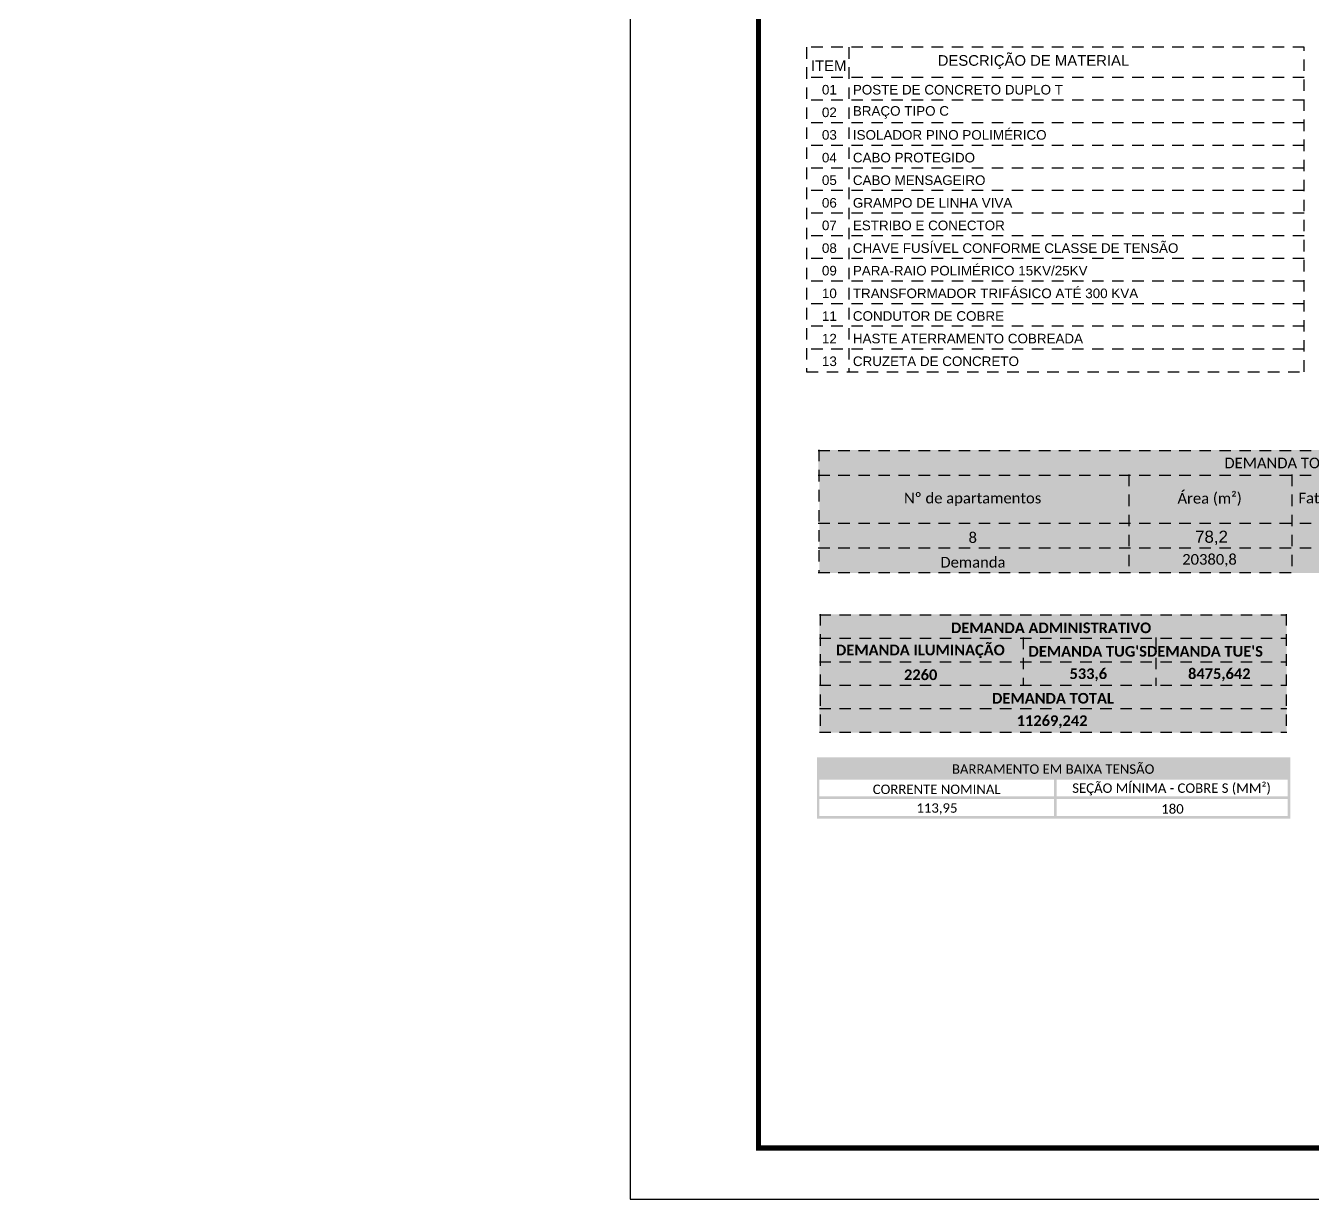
# Model space of a CAD drawing. Header units: metres. Extents: x 3162.2 to 3239.3, y 1435.1 to 1475.8.
# Drawn here: x 3162.21 to 3184.66, y 1438.19 to 1458.67 of the extents above; entities that cross this region are included whole.
import ezdxf

# ---------------------------------------------------------------- set-up
doc = ezdxf.new("R2010")
doc.units = ezdxf.units.M
doc.linetypes.add('CONTORNO_QUADRO_T', pattern=[0.35, 0.2, -0.15])
for name, color, linetype in [('ARQ-FOLHA', 7, 'Continuous'), ('PDF29_Geometry', 7, 'Continuous'), ('PDF30_Geometry', 7, 'Continuous'), ('PDF30_Text', 7, 'Continuous'), ('PDF34_Geometry', 7, 'Continuous'), ('PDF8_Solid Fills', 7, 'Continuous'), ('PDF8_Text', 7, 'Continuous')]:
    doc.layers.add(name, color=color, linetype=linetype)
for name, color, linetype, true_color in [('PDF29_Text', 30, 'Continuous', 0xff7f00), ('PDF30_Solid Fills', 7, 'Continuous', 0xffffff), ('PDF34_Solid Fills', 7, 'Continuous', 0x0b5394), ('PDF34_Text', 7, 'Continuous', 0xffffff), ('PDF4_Solid Fills', 7, 'Continuous', 0x00a5dd)]:
    doc.layers.add(name, color=color, linetype=linetype, true_color=true_color)
doc.styles.add('PDF ArialMT', font='arial.ttf')
doc.styles.add('PDF Calibri', font='calibri.ttf')
doc.styles.add('PDF Calibri Bold', font='calibrib.ttf')
doc.styles.add('PDF TimesNewRomanPSMT', font='arial.ttf')

# ---------------------------------------------------------------- blocks, each defined once
blk = doc.blocks.new('FOLHA A2')
at = {"layer": 'ARQ-FOLHA'}
for p, q in [((0, 0), (0, -420)), ((0, -420), (594, -420))]:
    blk.add_line(p, q, dxfattribs=at)
at = {"layer": 'ARQ-FOLHA', "const_width": 1}
blk.add_lwpolyline([(25, -410), (584, -410), (584, -10), (25, -10), (25, -410)], dxfattribs=at)

msp = doc.modelspace()

# ---------------------------------------------------------------- hatches: boundary and pattern name
at = {"layer": 'PDF4_Solid Fills', "transparency": 33554559}
h = msp.add_hatch(color=256, dxfattribs=at)
h.paths.add_polyline_path([(3162.258, 1450.37), (3162.214, 1450.37), (3162.258, 1450.37)], flags=0)
h.paths.add_polyline_path([(3162.258, 1450.37), (3162.214, 1450.37), (3162.258, 1450.37)], flags=0)
h.paths.add_polyline_path([(3162.258, 1450.37), (3162.214, 1450.37), (3162.258, 1450.37)], flags=0)
at = {"layer": 'PDF8_Solid Fills', "true_color": 0x203764, "transparency": 33554559}
msp.add_hatch(color=159, dxfattribs=at).paths.add_polyline_path([(3176.052, 1445.864), (3176.052, 1445.531), (3184.259, 1445.531), (3184.259, 1445.864)])

# ---------------------------------------------------------------- linework, layer by layer
at = {"layer": 'PDF29_Geometry', "color": 150, "linetype": 'CONTORNO_QUADRO_T', "lineweight": 25, "true_color": 0x007fff}
msp.add_lwpolyline([(3175.839, 1452.628), (3184.52, 1452.628), (3184.52, 1458.29), (3175.839, 1458.29)], close=True, dxfattribs=at)
for points in [[(3176.574, 1458.29), (3176.574, 1452.628)], [(3184.52, 1457.763), (3175.839, 1457.763)], [(3184.52, 1457.367), (3175.839, 1457.367)], [(3184.52, 1456.971), (3175.839, 1456.971)], [(3184.52, 1456.578), (3175.839, 1456.578)], [(3184.52, 1456.182), (3175.839, 1456.182)], [(3184.52, 1455.788), (3175.839, 1455.788)], [(3184.52, 1455.392), (3175.839, 1455.392)], [(3184.52, 1454.999), (3175.839, 1454.999)], [(3184.52, 1454.603), (3175.839, 1454.603)], [(3184.52, 1454.209), (3175.839, 1454.209)], [(3184.52, 1453.813), (3175.839, 1453.813)], [(3184.52, 1453.42), (3175.839, 1453.42)], [(3184.52, 1453.024), (3175.839, 1453.024)]]:
    msp.add_lwpolyline(points, dxfattribs=at)
at = {"layer": 'PDF30_Geometry', "linetype": 'CONTORNO_QUADRO_T', "lineweight": 25}
for points in [[(3176.042, 1451.253), (3194.026, 1451.253)], [(3176.053, 1451.264), (3176.053, 1449.113)], [(3176.042, 1450.823), (3194.026, 1450.823)], [(3181.46, 1450.833), (3181.46, 1449.113)], [(3184.307, 1450.833), (3184.307, 1449.113)], [(3176.042, 1449.983), (3194.026, 1449.983)], [(3176.042, 1449.553), (3194.026, 1449.553)], [(3176.042, 1449.123), (3184.317, 1449.123)]]:
    msp.add_lwpolyline(points, dxfattribs=at)
at = {"layer": 'PDF30_Solid Fills', "color": 154, "linetype": 'CONTORNO_QUADRO_T', "lineweight": 25, "true_color": 0x0b5394, "transparency": 33554559}
msp.add_solid([(3176.042, 1451.264), (3194.026, 1451.264), (3176.042, 1450.813), (3194.026, 1450.813)], dxfattribs=at)
at = {"layer": 'PDF30_Solid Fills', "linetype": 'CONTORNO_QUADRO_T', "lineweight": 25, "transparency": 33554559}
for points in [[(3176.063, 1450.813), (3181.47, 1450.813), (3176.063, 1449.113), (3181.47, 1449.113)], [(3181.45, 1450.833), (3188.434, 1450.833), (3181.45, 1449.973), (3188.434, 1449.973)], [(3181.45, 1449.994), (3184.317, 1449.994), (3181.45, 1449.543), (3184.317, 1449.543)], [(3184.317, 1449.973), (3194.026, 1449.973), (3184.317, 1449.543), (3194.026, 1449.543)], [(3181.47, 1449.543), (3194.026, 1449.543), (3181.47, 1449.113), (3194.026, 1449.113)]]:
    msp.add_solid(points, dxfattribs=at)
at = {"layer": 'PDF34_Geometry', "linetype": 'CONTORNO_QUADRO_T', "lineweight": 25}
for points in [[(3176.063, 1448.386), (3184.215, 1448.386)], [(3176.073, 1448.396), (3176.073, 1446.328)], [(3184.205, 1448.396), (3184.205, 1446.328)], [(3176.063, 1447.976), (3184.215, 1447.976)], [(3179.617, 1447.987), (3179.617, 1447.147)], [(3181.931, 1447.987), (3181.931, 1447.147)], [(3176.063, 1447.567), (3184.215, 1447.567)], [(3176.063, 1447.157), (3184.215, 1447.157)], [(3176.063, 1446.748), (3184.215, 1446.748)], [(3176.063, 1446.338), (3184.215, 1446.338)]]:
    msp.add_lwpolyline(points, dxfattribs=at)
at = {"layer": 'PDF34_Solid Fills', "color": 152, "linetype": 'CONTORNO_QUADRO_T', "lineweight": 25, "true_color": 0x1155cc, "transparency": 33554559}
msp.add_solid([(3176.063, 1448.396), (3184.215, 1448.396), (3176.063, 1447.966), (3184.215, 1447.966)], dxfattribs=at)
at = {"layer": 'PDF34_Solid Fills', "linetype": 'CONTORNO_QUADRO_T', "lineweight": 25, "transparency": 33554559}
for points in [[(3176.063, 1447.987), (3184.215, 1447.987), (3176.063, 1447.557), (3184.215, 1447.557)], [(3176.063, 1447.167), (3184.215, 1447.167), (3176.063, 1446.737), (3184.215, 1446.737)]]:
    msp.add_solid(points, dxfattribs=at)
at = {"layer": 'PDF34_Solid Fills', "color": 7, "linetype": 'CONTORNO_QUADRO_T', "lineweight": 25, "true_color": 0xffffff, "transparency": 33554559}
for points in [[(3176.063, 1447.577), (3184.215, 1447.577), (3176.063, 1447.147), (3184.215, 1447.147)], [(3176.063, 1446.758), (3184.215, 1446.758), (3176.063, 1446.328), (3184.215, 1446.328)]]:
    msp.add_solid(points, dxfattribs=at)
at = {"layer": 'PDF8_Solid Fills', "lineweight": 35, "transparency": 33554559}
for points in [[(3176.018, 1444.827), (3176.063, 1444.827), (3176.018, 1445.898), (3176.063, 1445.898)], [(3176.063, 1445.853), (3184.279, 1445.853), (3176.063, 1445.898), (3184.279, 1445.898)], [(3184.234, 1444.827), (3184.279, 1444.827), (3184.234, 1445.853), (3184.279, 1445.853)], [(3176.063, 1445.511), (3184.279, 1445.511), (3176.063, 1445.556), (3184.279, 1445.556)], [(3180.154, 1444.827), (3180.2, 1444.827), (3180.154, 1445.511), (3180.2, 1445.511)], [(3176.063, 1445.169), (3184.279, 1445.169), (3176.063, 1445.215), (3184.279, 1445.215)], [(3176.063, 1444.827), (3184.279, 1444.827), (3176.063, 1444.872), (3184.279, 1444.872)]]:
    msp.add_solid(points, dxfattribs=at)

# ---------------------------------------------------------------- block references
at = {"layer": 'ARQ-FOLHA', "xscale": 0.08944633452801547, "yscale": 0.08944633452801547, "zscale": 0.08944633452801547}
msp.add_blockref('FOLHA A2', (3172.762, 1475.753), dxfattribs=at)

# ---------------------------------------------------------------- texts
at = {"layer": 'PDF29_Text', "color": 7, "linetype": 'CONTORNO_QUADRO_T', "attachment_point": 4, "style": 'PDF ArialMT'}
for s, insert, char_height in [('ITEM', (3175.914, 1457.968), 0.1856), ('DESCRIÇÃO DE MATERIAL', (3178.126, 1458.031), 0.18558)]:
    msp.add_mtext(s, dxfattribs=dict(at, insert=insert, char_height=char_height))
at = {"layer": 'PDF29_Text', "linetype": 'CONTORNO_QUADRO_T', "attachment_point": 4, "style": 'PDF ArialMT'}
for s, insert, char_height in [('01', (3176.106, 1457.548), 0.1675), ('POSTE DE CONCRETO DUPLO T', (3176.646, 1457.548), 0.16747), ('02', (3176.106, 1457.153), 0.1675), ('BRAÇO TIPO C', (3176.646, 1457.153), 0.16747), ('ISOLADOR PINO POLIMÉRICO', (3176.646, 1456.759), 0.16747), ('03', (3176.106, 1456.759), 0.1675), ('04', (3176.106, 1456.363), 0.1675), ('CABO PROTEGIDO', (3176.646, 1456.363), 0.16747), ('05', (3176.106, 1455.969), 0.1675), ('CABO MENSAGEIRO', (3176.646, 1455.969), 0.16747), ('06', (3176.106, 1455.574), 0.1675), ('GRAMPO DE LINHA VIVA', (3176.646, 1455.574), 0.16747), ('07', (3176.106, 1455.18), 0.1675), ('ESTRIBO E CONECTOR', (3176.646, 1455.18), 0.16747), ('08', (3176.106, 1454.784), 0.1675), ('CHAVE FUSÍVEL CONFORME CLASSE DE TENSÃO', (3176.646, 1454.784), 0.16747), ('09', (3176.106, 1454.39), 0.1675), ('PARA-RAIO POLIMÉRICO 15KV/25KV', (3176.646, 1454.39), 0.16747), ('10', (3176.106, 1453.994), 0.1675), ('TRANSFORMADOR TRIFÁSICO ATÉ 300 KVA', (3176.646, 1453.994), 0.16747), ('11', (3176.106, 1453.599), 0.1675), ('CONDUTOR DE COBRE', (3176.646, 1453.599), 0.16747), ('12', (3176.106, 1453.205), 0.1675), ('HASTE ATERRAMENTO COBREADA', (3176.646, 1453.205), 0.16747), ('13', (3176.106, 1452.809), 0.1675), ('CRUZETA DE CONCRETO', (3176.646, 1452.809), 0.16747)]:
    msp.add_mtext(s, dxfattribs=dict(at, insert=insert, char_height=char_height))
at = {"layer": 'PDF30_Text', "linetype": 'CONTORNO_QUADRO_T', "attachment_point": 4}
for s, insert, char_height, style in [("DEMANDA TOTAL DOS APATO'S:", (3183.129, 1451.034), 0.18592, 'PDF Calibri'), ('Nº de apartamentos', (3177.538, 1450.399), 0.18592, 'PDF Calibri'), ('Área (m²)', (3182.31, 1450.399), 0.1859, 'PDF Calibri'), ('Fator Multiplicação de Demanda', (3184.42, 1450.399), 0.18592, 'PDF Calibri'), ('8', (3178.664, 1449.732), 0.186, 'PDF Calibri'), ('78,2', (3182.617, 1449.729), 0.2109, 'PDF TimesNewRomanPSMT'), ('20380,8', (3182.392, 1449.334), 0.1859, 'PDF Calibri'), ('Demanda', (3178.173, 1449.302), 0.1859, 'PDF Calibri')]:
    msp.add_mtext(s, dxfattribs=dict(at, insert=insert, char_height=char_height, style=style))
at = {"layer": 'PDF34_Text', "linetype": 'CONTORNO_QUADRO_T', "char_height": 0.18592, "attachment_point": 4, "style": 'PDF Calibri Bold'}
for s, insert in [('DEMANDA ADMINISTRATIVO', (3178.357, 1448.157)), ('DEMANDA ILUMINAÇÃO', (3176.35, 1447.747)), ("DEMANDA TUG'SDEMANDA TUE'S", (3179.709, 1447.747)), ('DEMANDA TOTAL', (3179.074, 1446.928))]:
    msp.add_mtext(s, dxfattribs=dict(at, insert=insert))
at = {"layer": 'PDF34_Text', "color": 7, "linetype": 'CONTORNO_QUADRO_T', "char_height": 0.1859, "attachment_point": 4, "style": 'PDF Calibri Bold'}
for s, insert in [('2260', (3177.538, 1447.338)), ('533,6', (3180.426, 1447.338)), ('8475,642', (3182.494, 1447.338)), ('11269,242', (3179.504, 1446.518))]:
    msp.add_mtext(s, dxfattribs=dict(at, insert=insert))
at = {"layer": 'PDF8_Text', "color": 7, "true_color": 0xffffff, "insert": (3178.374, 1445.692), "char_height": 0.16496, "attachment_point": 4, "style": 'PDF Calibri'}
msp.add_mtext('BARRAMENTO EM BAIXA TENSÃO', dxfattribs=at)
at = {"layer": 'PDF8_Text', "attachment_point": 4, "style": 'PDF Calibri'}
for s, insert, char_height in [('CORRENTE NOMINAL', (3176.993, 1445.339), 0.16496), ('SEÇÃO MÍNIMA - COBRE S (MM²)', (3180.474, 1445.339), 0.16496), ('113,95', (3177.755, 1444.997), 0.165), ('180', (3182.027, 1444.997), 0.165)]:
    msp.add_mtext(s, dxfattribs=dict(at, insert=insert, char_height=char_height))

doc.saveas('drawing.dxf')
